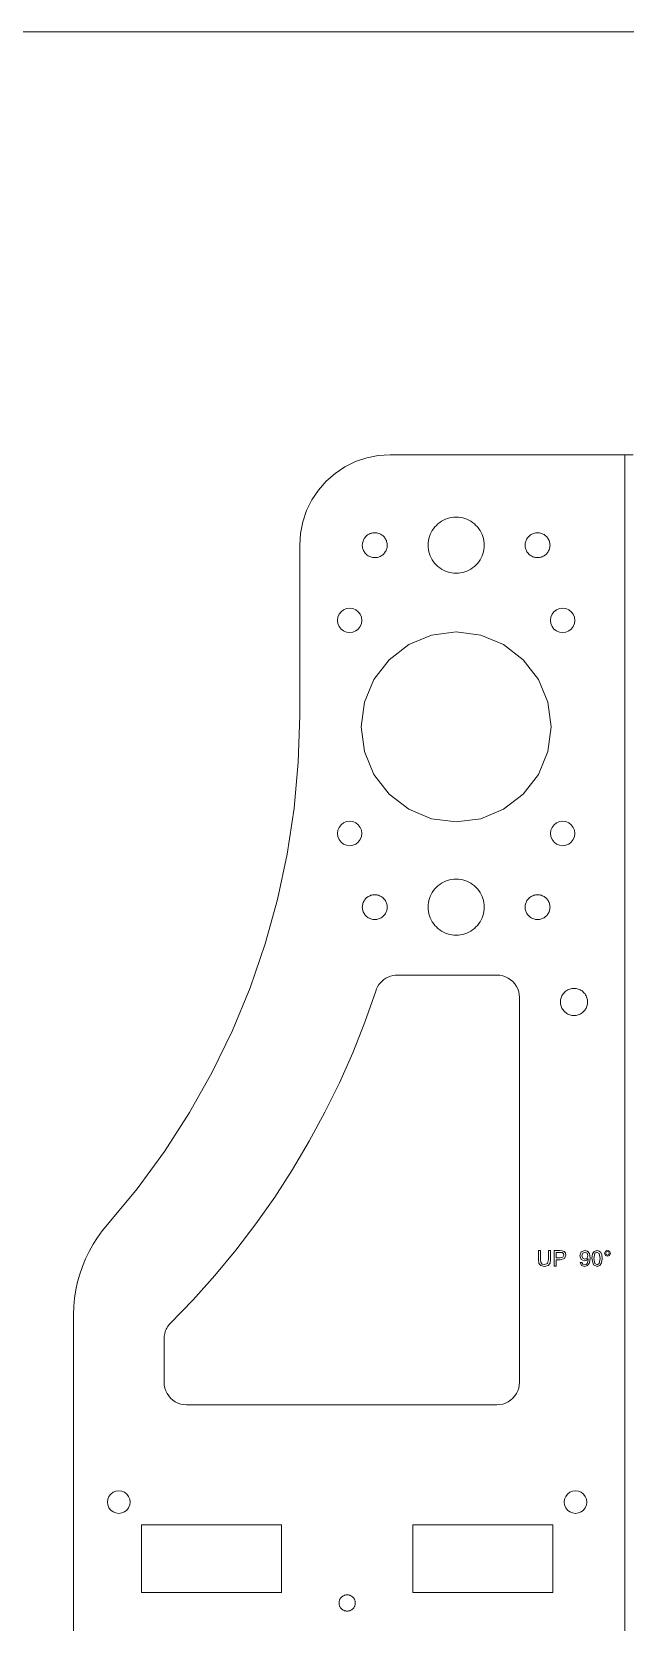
# Model space of a CAD drawing. Extents: x -144 to 2042, y -154 to 468.
# Drawn here: x 730.7 to 862, y 116.1 to 467.7 of the extents above; entities that cross this region are included whole.
import ezdxf

# ---------------------------------------------------------------- set-up
doc = ezdxf.new("R2010")
doc.units = 0
doc.layers.add('Layer0', color=7, linetype='BYLAYER', lineweight=5)
doc.layers.add('MTEXT', color=7, linetype='BYLAYER', lineweight=5)

msp = doc.modelspace()

# ---------------------------------------------------------------- linework, layer by layer
at = {"layer": 'Layer0'}
for p, q in [((-143.91, 467.66), (1391.75, 467.66)), ((802.33, 372.66), (799.98, 371.5)), ((804.8, 373.5), (802.33, 372.66)), ((807.37, 374.01), (804.8, 373.5)), ((809.98, 374.18), (807.37, 374.01)), ((809.98, 374.18), (861.86, 374.18)), ((861.86, 374.18), (863.75, 374.18)), ((797.8, 370.05), (795.84, 368.33)), ((799.98, 371.5), (797.8, 370.05)), ((794.11, 366.36), (792.66, 364.18)), ((795.84, 368.33), (794.11, 366.36)), ((792.66, 364.18), (791.5, 361.84)), ((790.66, 359.36), (790.15, 356.79)), ((791.5, 361.84), (790.66, 359.36)), ((820.2, 358.57), (819.87, 358.21)), ((820.55, 358.9), (820.2, 358.57)), ((820.94, 359.2), (820.55, 358.9)), ((821.34, 359.47), (820.94, 359.2)), ((821.76, 359.71), (821.34, 359.47)), ((822.21, 359.91), (821.76, 359.71)), ((822.66, 360.08), (822.21, 359.91)), ((823.13, 360.21), (822.66, 360.08)), ((823.61, 360.31), (823.13, 360.21)), ((824.09, 360.36), (823.61, 360.31)), ((824.58, 360.38), (824.09, 360.36)), ((825.07, 360.36), (824.58, 360.38)), ((825.55, 360.31), (825.07, 360.36)), ((826.03, 360.21), (825.55, 360.31)), ((826.5, 360.08), (826.03, 360.21)), ((826.95, 359.91), (826.5, 360.08)), ((827.39, 359.71), (826.95, 359.91)), ((827.82, 359.47), (827.39, 359.71)), ((828.22, 359.2), (827.82, 359.47)), ((828.61, 358.9), (828.22, 359.2)), ((828.96, 358.57), (828.61, 358.9)), ((829.29, 358.21), (828.96, 358.57)), ((790.15, 356.79), (789.98, 354.18)), ((803.98, 355.08), (803.92, 354.88)), ((804.06, 355.28), (803.98, 355.08)), ((804.15, 355.48), (804.06, 355.28)), ((804.26, 355.67), (804.15, 355.48)), ((804.39, 355.84), (804.26, 355.67)), ((804.52, 356.01), (804.39, 355.84)), ((804.67, 356.17), (804.52, 356.01)), ((804.83, 356.31), (804.67, 356.17)), ((805.01, 356.44), (804.83, 356.31)), ((805.19, 356.56), (805.01, 356.44)), ((805.38, 356.66), (805.19, 356.56)), ((805.58, 356.74), (805.38, 356.66)), ((805.78, 356.82), (805.58, 356.74)), ((805.99, 356.87), (805.78, 356.82)), ((806.2, 356.91), (805.99, 356.87)), ((806.42, 356.93), (806.2, 356.91)), ((806.63, 356.93), (806.42, 356.93)), ((806.85, 356.92), (806.63, 356.93)), ((807.06, 356.89), (806.85, 356.92)), ((807.27, 356.85), (807.06, 356.89)), ((807.48, 356.78), (807.27, 356.85)), ((807.68, 356.7), (807.48, 356.78)), ((807.87, 356.61), (807.68, 356.7)), ((808.06, 356.5), (807.87, 356.61)), ((808.24, 356.38), (808.06, 356.5)), ((808.41, 356.24), (808.24, 356.38)), ((808.56, 356.09), (808.41, 356.24)), ((808.7, 355.93), (808.56, 356.09)), ((808.83, 355.76), (808.7, 355.93)), ((808.95, 355.58), (808.83, 355.76)), ((809.05, 355.39), (808.95, 355.58)), ((809.14, 355.19), (809.05, 355.39)), ((809.21, 354.98), (809.14, 355.19)), ((818.46, 355.15), (818.4, 354.67)), ((818.55, 355.63), (818.46, 355.15)), ((818.68, 356.1), (818.55, 355.63)), ((818.85, 356.56), (818.68, 356.1)), ((819.06, 357), (818.85, 356.56)), ((819.29, 357.42), (819.06, 357)), ((819.56, 357.83), (819.29, 357.42)), ((819.87, 358.21), (819.56, 357.83)), ((829.6, 357.83), (829.29, 358.21)), ((829.87, 357.42), (829.6, 357.83)), ((830.1, 357), (829.87, 357.42)), ((830.31, 356.56), (830.1, 357)), ((830.48, 356.1), (830.31, 356.56)), ((830.61, 355.63), (830.48, 356.1)), ((830.7, 355.15), (830.61, 355.63)), ((830.76, 354.67), (830.7, 355.15)), ((840.04, 355.24), (839.96, 355.03)), ((840.13, 355.43), (840.04, 355.24)), ((840.23, 355.62), (840.13, 355.43)), ((840.35, 355.8), (840.23, 355.62)), ((840.49, 355.97), (840.35, 355.8)), ((840.64, 356.13), (840.49, 355.97)), ((840.79, 356.28), (840.64, 356.13)), ((840.96, 356.41), (840.79, 356.28)), ((841.14, 356.53), (840.96, 356.41)), ((841.33, 356.63), (841.14, 356.53)), ((841.53, 356.72), (841.33, 356.63)), ((841.73, 356.8), (841.53, 356.72)), ((841.94, 356.86), (841.73, 356.8)), ((842.15, 356.9), (841.94, 356.86)), ((842.36, 356.93), (842.15, 356.9)), ((842.58, 356.93), (842.36, 356.93)), ((842.8, 356.93), (842.58, 356.93)), ((843.01, 356.9), (842.8, 356.93)), ((843.22, 356.86), (843.01, 356.9)), ((843.43, 356.8), (843.22, 356.86)), ((843.63, 356.72), (843.43, 356.8)), ((843.83, 356.63), (843.63, 356.72)), ((844.02, 356.53), (843.83, 356.63)), ((844.2, 356.41), (844.02, 356.53)), ((844.37, 356.28), (844.2, 356.41)), ((844.52, 356.13), (844.37, 356.28)), ((844.67, 355.97), (844.52, 356.13)), ((844.8, 355.8), (844.67, 355.97)), ((844.92, 355.62), (844.8, 355.8)), ((845.03, 355.43), (844.92, 355.62)), ((845.12, 355.24), (845.03, 355.43)), ((845.2, 355.03), (845.12, 355.24)), ((789.98, 316.47), (789.98, 354.18)), ((803.84, 354.45), (803.83, 354.24)), ((803.83, 354.24), (803.83, 354.02)), ((803.83, 354.02), (803.86, 353.81)), ((803.87, 354.67), (803.84, 354.45)), ((803.86, 353.81), (803.89, 353.59)), ((803.92, 354.88), (803.87, 354.67)), ((803.89, 353.59), (803.95, 353.38)), ((803.95, 353.38), (804.02, 353.18)), ((804.02, 353.18), (804.11, 352.98)), ((804.11, 352.98), (804.21, 352.79)), ((804.21, 352.79), (804.32, 352.61)), ((804.32, 352.61), (804.46, 352.44)), ((804.46, 352.44), (804.6, 352.28)), ((804.6, 352.28), (804.75, 352.13)), ((804.75, 352.13), (804.92, 351.99)), ((804.92, 351.99), (805.1, 351.87)), ((805.1, 351.87), (805.28, 351.76)), ((805.28, 351.76), (805.48, 351.66)), ((805.48, 351.66), (805.68, 351.59)), ((805.68, 351.59), (805.89, 351.52)), ((807.17, 351.5), (807.38, 351.55)), ((807.38, 351.55), (807.58, 351.62)), ((807.58, 351.62), (807.78, 351.71)), ((807.78, 351.71), (807.97, 351.81)), ((807.97, 351.81), (808.15, 351.93)), ((808.15, 351.93), (808.33, 352.06)), ((808.33, 352.06), (808.49, 352.2)), ((808.49, 352.2), (808.64, 352.36)), ((808.64, 352.36), (808.77, 352.53)), ((808.77, 352.53), (808.9, 352.7)), ((808.9, 352.7), (809.01, 352.89)), ((809.01, 352.89), (809.1, 353.08)), ((809.1, 353.08), (809.18, 353.28)), ((809.18, 353.28), (809.24, 353.49)), ((809.27, 354.78), (809.21, 354.98)), ((809.24, 353.49), (809.29, 353.7)), ((809.3, 354.56), (809.27, 354.78)), ((809.29, 353.7), (809.32, 353.92)), ((809.32, 354.35), (809.3, 354.56)), ((809.33, 354.13), (809.32, 354.35)), ((809.32, 353.92), (809.33, 354.13)), ((818.4, 354.67), (818.38, 354.18)), ((818.38, 354.18), (818.4, 353.7)), ((818.4, 353.7), (818.46, 353.21)), ((818.46, 353.21), (818.55, 352.74)), ((818.55, 352.74), (818.68, 352.27)), ((818.68, 352.27), (818.85, 351.81)), ((818.85, 351.81), (819.06, 351.37)), ((830.1, 351.37), (830.31, 351.81)), ((830.31, 351.81), (830.48, 352.27)), ((830.48, 352.27), (830.61, 352.74)), ((830.61, 352.74), (830.7, 353.21)), ((830.7, 353.21), (830.76, 353.7)), ((830.78, 354.18), (830.76, 354.67)), ((830.76, 353.7), (830.78, 354.18)), ((839.84, 354.4), (839.83, 354.18)), ((839.83, 354.18), (839.84, 353.97)), ((839.86, 354.61), (839.84, 354.4)), ((839.84, 353.97), (839.86, 353.75)), ((839.91, 354.83), (839.86, 354.61)), ((839.86, 353.75), (839.91, 353.54)), ((839.96, 355.03), (839.91, 354.83)), ((839.91, 353.54), (839.96, 353.33)), ((839.96, 353.33), (840.04, 353.13)), ((840.04, 353.13), (840.13, 352.94)), ((840.13, 352.94), (840.23, 352.75)), ((840.23, 352.75), (840.35, 352.57)), ((840.35, 352.57), (840.49, 352.4)), ((840.49, 352.4), (840.64, 352.24)), ((840.64, 352.24), (840.79, 352.09)), ((840.79, 352.09), (840.96, 351.96)), ((840.96, 351.96), (841.14, 351.84)), ((841.14, 351.84), (841.33, 351.73)), ((841.33, 351.73), (841.53, 351.64)), ((841.53, 351.64), (841.73, 351.57)), ((841.73, 351.57), (841.94, 351.51)), ((843.22, 351.51), (843.43, 351.57)), ((843.43, 351.57), (843.63, 351.64)), ((843.63, 351.64), (843.83, 351.73)), ((843.83, 351.73), (844.02, 351.84)), ((844.02, 351.84), (844.2, 351.96)), ((844.2, 351.96), (844.37, 352.09)), ((844.37, 352.09), (844.52, 352.24)), ((844.52, 352.24), (844.67, 352.4)), ((844.67, 352.4), (844.8, 352.57)), ((844.8, 352.57), (844.92, 352.75)), ((844.92, 352.75), (845.03, 352.94)), ((845.03, 352.94), (845.12, 353.13)), ((845.12, 353.13), (845.2, 353.33)), ((845.25, 354.83), (845.2, 355.03)), ((845.2, 353.33), (845.25, 353.54)), ((845.3, 354.61), (845.25, 354.83)), ((845.25, 353.54), (845.3, 353.75)), ((845.32, 354.4), (845.3, 354.61)), ((845.3, 353.75), (845.32, 353.97)), ((845.33, 354.18), (845.32, 354.4)), ((845.32, 353.97), (845.33, 354.18)), ((805.89, 351.52), (806.1, 351.48)), ((806.1, 351.48), (806.31, 351.45)), ((806.31, 351.45), (806.53, 351.43)), ((806.53, 351.43), (806.74, 351.44)), ((806.74, 351.44), (806.96, 351.46)), ((806.96, 351.46), (807.17, 351.5)), ((819.06, 351.37), (819.29, 350.94)), ((819.29, 350.94), (819.56, 350.54)), ((819.56, 350.54), (819.87, 350.16)), ((819.87, 350.16), (820.2, 349.8)), ((820.2, 349.8), (820.55, 349.47)), ((820.55, 349.47), (820.94, 349.17)), ((820.94, 349.17), (821.34, 348.9)), ((821.34, 348.9), (821.76, 348.66)), ((821.76, 348.66), (822.21, 348.46)), ((822.21, 348.46), (822.66, 348.29)), ((822.66, 348.29), (823.13, 348.16)), ((823.13, 348.16), (823.61, 348.06)), ((823.61, 348.06), (824.09, 348)), ((825.07, 348), (825.55, 348.06)), ((825.55, 348.06), (826.03, 348.16)), ((826.03, 348.16), (826.5, 348.29)), ((826.5, 348.29), (826.95, 348.46)), ((826.95, 348.46), (827.39, 348.66)), ((827.39, 348.66), (827.82, 348.9)), ((827.82, 348.9), (828.22, 349.17)), ((828.22, 349.17), (828.61, 349.47)), ((828.61, 349.47), (828.96, 349.8)), ((828.96, 349.8), (829.29, 350.16)), ((829.29, 350.16), (829.6, 350.54)), ((829.6, 350.54), (829.87, 350.94)), ((829.87, 350.94), (830.1, 351.37)), ((841.94, 351.51), (842.15, 351.47)), ((842.15, 351.47), (842.36, 351.44)), ((842.36, 351.44), (842.58, 351.43)), ((842.58, 351.43), (842.8, 351.44)), ((842.8, 351.44), (843.01, 351.47)), ((843.01, 351.47), (843.22, 351.51)), ((824.09, 348), (824.58, 347.98)), ((824.58, 347.98), (825.07, 348)), ((798.42, 338.27), (798.33, 337.57)), ((798.33, 337.57), (798.42, 336.87)), ((798.69, 338.92), (798.42, 338.27)), ((799.12, 339.48), (798.69, 338.92)), ((799.68, 339.91), (799.12, 339.48)), ((800.33, 340.18), (799.68, 339.91)), ((801.03, 340.27), (800.33, 340.18)), ((801.73, 340.18), (801.03, 340.27)), ((802.38, 339.91), (801.73, 340.18)), ((802.94, 339.48), (802.38, 339.91)), ((803.37, 338.92), (802.94, 339.48)), ((803.64, 338.27), (803.37, 338.92)), ((803.73, 337.57), (803.64, 338.27)), ((803.64, 336.87), (803.73, 337.57)), ((845.51, 338.27), (845.42, 337.57)), ((845.42, 337.57), (845.51, 336.87)), ((845.78, 338.92), (845.51, 338.27)), ((846.21, 339.48), (845.78, 338.92)), ((846.77, 339.91), (846.21, 339.48)), ((847.42, 340.18), (846.77, 339.91)), ((848.12, 340.27), (847.42, 340.18)), ((848.81, 340.18), (848.12, 340.27)), ((849.47, 339.91), (848.81, 340.18)), ((850.02, 339.48), (849.47, 339.91)), ((850.45, 338.92), (850.02, 339.48)), ((850.72, 338.27), (850.45, 338.92)), ((850.82, 337.57), (850.72, 338.27)), ((850.72, 336.87), (850.82, 337.57)), ((798.42, 336.87), (798.69, 336.22)), ((798.69, 336.22), (799.12, 335.66)), ((799.12, 335.66), (799.68, 335.23)), ((799.68, 335.23), (800.33, 334.96)), ((800.33, 334.96), (801.03, 334.87)), ((801.03, 334.87), (801.73, 334.96)), ((801.73, 334.96), (802.38, 335.23)), ((802.38, 335.23), (802.94, 335.66)), ((802.94, 335.66), (803.37, 336.22)), ((803.37, 336.22), (803.64, 336.87)), ((819.14, 334.3), (814.08, 332.21)), ((824.58, 335.02), (819.14, 334.3)), ((830.01, 334.3), (824.58, 335.02)), ((835.08, 332.21), (830.01, 334.3)), ((845.51, 336.87), (845.78, 336.22)), ((845.78, 336.22), (846.21, 335.66)), ((846.21, 335.66), (846.77, 335.23)), ((846.77, 335.23), (847.42, 334.96)), ((847.42, 334.96), (848.12, 334.87)), ((848.12, 334.87), (848.81, 334.96)), ((848.81, 334.96), (849.47, 335.23)), ((849.47, 335.23), (850.02, 335.66)), ((850.02, 335.66), (850.45, 336.22)), ((850.45, 336.22), (850.72, 336.87)), ((814.08, 332.21), (809.73, 328.87)), ((839.43, 328.87), (835.08, 332.21)), ((809.73, 328.87), (806.39, 324.52)), ((842.77, 324.52), (839.43, 328.87)), ((806.39, 324.52), (804.3, 319.46)), ((844.86, 319.46), (842.77, 324.52)), ((789.67, 306.24), (789.98, 316.47)), ((804.3, 319.46), (803.58, 314.02)), ((845.58, 314.02), (844.86, 319.46)), ((803.58, 314.02), (804.3, 308.59)), ((844.86, 308.59), (845.58, 314.02)), ((788.75, 296.04), (789.67, 306.24)), ((804.3, 308.59), (806.39, 303.52)), ((842.77, 303.52), (844.86, 308.59)), ((806.39, 303.52), (809.73, 299.17)), ((839.43, 299.17), (842.77, 303.52)), ((809.73, 299.17), (814.08, 295.83)), ((835.08, 295.83), (839.43, 299.17)), ((787.21, 285.92), (788.75, 296.04)), ((814.08, 295.83), (819.14, 293.74)), ((830.01, 293.74), (835.08, 295.83)), ((798.69, 291.82), (798.42, 291.17)), ((799.12, 292.38), (798.69, 291.82)), ((799.68, 292.81), (799.12, 292.38)), ((800.33, 293.08), (799.68, 292.81)), ((801.03, 293.17), (800.33, 293.08)), ((801.73, 293.08), (801.03, 293.17)), ((802.38, 292.81), (801.73, 293.08)), ((802.94, 292.38), (802.38, 292.81)), ((803.37, 291.82), (802.94, 292.38)), ((803.64, 291.17), (803.37, 291.82)), ((819.14, 293.74), (824.58, 293.02)), ((824.58, 293.02), (830.01, 293.74)), ((845.79, 291.82), (845.52, 291.17)), ((846.22, 292.38), (845.79, 291.82)), ((846.78, 292.81), (846.22, 292.38)), ((847.43, 293.08), (846.78, 292.81)), ((848.13, 293.17), (847.43, 293.08)), ((848.83, 293.08), (848.13, 293.17)), ((849.48, 292.81), (848.83, 293.08)), ((850.04, 292.38), (849.48, 292.81)), ((850.47, 291.82), (850.04, 292.38)), ((850.74, 291.17), (850.47, 291.82)), ((798.42, 291.17), (798.33, 290.47)), ((798.33, 290.47), (798.42, 289.77)), ((798.42, 289.77), (798.69, 289.12)), ((798.69, 289.12), (799.12, 288.56)), ((799.12, 288.56), (799.68, 288.13)), ((802.38, 288.13), (802.94, 288.56)), ((802.94, 288.56), (803.37, 289.12)), ((803.37, 289.12), (803.64, 289.77)), ((803.73, 290.47), (803.64, 291.17)), ((803.64, 289.77), (803.73, 290.47)), ((845.52, 291.17), (845.43, 290.47)), ((845.43, 290.47), (845.52, 289.77)), ((845.52, 289.77), (845.79, 289.12)), ((845.79, 289.12), (846.22, 288.56)), ((846.22, 288.56), (846.78, 288.13)), ((849.48, 288.13), (850.04, 288.56)), ((850.04, 288.56), (850.47, 289.12)), ((850.47, 289.12), (850.74, 289.77)), ((850.83, 290.47), (850.74, 291.17)), ((850.74, 289.77), (850.83, 290.47)), ((785.07, 275.91), (787.21, 285.92)), ((799.68, 288.13), (800.33, 287.86)), ((800.33, 287.86), (801.03, 287.77)), ((801.03, 287.77), (801.73, 287.86)), ((801.73, 287.86), (802.38, 288.13)), ((846.78, 288.13), (847.43, 287.86)), ((847.43, 287.86), (848.13, 287.77)), ((848.13, 287.77), (848.83, 287.86)), ((848.83, 287.86), (849.48, 288.13)), ((819.56, 277.83), (819.29, 277.42)), ((819.87, 278.21), (819.56, 277.83)), ((820.2, 278.57), (819.87, 278.21)), ((820.55, 278.9), (820.2, 278.57)), ((820.94, 279.2), (820.55, 278.9)), ((821.34, 279.47), (820.94, 279.2)), ((821.76, 279.71), (821.34, 279.47)), ((822.21, 279.91), (821.76, 279.71)), ((822.66, 280.08), (822.21, 279.91)), ((823.13, 280.21), (822.66, 280.08)), ((823.61, 280.31), (823.13, 280.21)), ((824.09, 280.36), (823.61, 280.31)), ((824.58, 280.38), (824.09, 280.36)), ((825.07, 280.36), (824.58, 280.38)), ((825.55, 280.31), (825.07, 280.36)), ((826.03, 280.21), (825.55, 280.31)), ((826.5, 280.08), (826.03, 280.21)), ((826.95, 279.91), (826.5, 280.08)), ((827.39, 279.71), (826.95, 279.91)), ((827.82, 279.47), (827.39, 279.71)), ((828.22, 279.2), (827.82, 279.47)), ((828.61, 278.9), (828.22, 279.2)), ((828.96, 278.57), (828.61, 278.9)), ((829.29, 278.21), (828.96, 278.57)), ((829.6, 277.83), (829.29, 278.21)), ((829.87, 277.42), (829.6, 277.83)), ((782.33, 266.05), (785.07, 275.91)), ((803.84, 274.4), (803.83, 274.18)), ((803.86, 274.61), (803.84, 274.4)), ((803.91, 274.83), (803.86, 274.61)), ((803.96, 275.03), (803.91, 274.83)), ((804.04, 275.24), (803.96, 275.03)), ((804.13, 275.43), (804.04, 275.24)), ((804.23, 275.62), (804.13, 275.43)), ((804.35, 275.8), (804.23, 275.62)), ((804.49, 275.97), (804.35, 275.8)), ((804.64, 276.13), (804.49, 275.97)), ((804.79, 276.28), (804.64, 276.13)), ((804.96, 276.41), (804.79, 276.28)), ((805.14, 276.53), (804.96, 276.41)), ((805.33, 276.63), (805.14, 276.53)), ((805.53, 276.72), (805.33, 276.63)), ((805.73, 276.8), (805.53, 276.72)), ((805.94, 276.86), (805.73, 276.8)), ((806.15, 276.9), (805.94, 276.86)), ((806.36, 276.93), (806.15, 276.9)), ((806.58, 276.93), (806.36, 276.93)), ((806.8, 276.93), (806.58, 276.93)), ((807.01, 276.9), (806.8, 276.93)), ((807.22, 276.86), (807.01, 276.9)), ((807.43, 276.8), (807.22, 276.86)), ((807.63, 276.72), (807.43, 276.8)), ((807.83, 276.63), (807.63, 276.72)), ((808.02, 276.53), (807.83, 276.63)), ((808.2, 276.41), (808.02, 276.53)), ((808.37, 276.28), (808.2, 276.41)), ((808.52, 276.13), (808.37, 276.28)), ((808.67, 275.97), (808.52, 276.13)), ((808.8, 275.8), (808.67, 275.97)), ((808.92, 275.62), (808.8, 275.8)), ((809.03, 275.43), (808.92, 275.62)), ((809.12, 275.24), (809.03, 275.43)), ((809.2, 275.03), (809.12, 275.24)), ((809.25, 274.83), (809.2, 275.03)), ((809.3, 274.61), (809.25, 274.83)), ((809.32, 274.4), (809.3, 274.61)), ((809.33, 274.18), (809.32, 274.4)), ((818.4, 274.67), (818.38, 274.18)), ((818.46, 275.15), (818.4, 274.67)), ((818.55, 275.63), (818.46, 275.15)), ((818.68, 276.1), (818.55, 275.63)), ((818.85, 276.56), (818.68, 276.1)), ((819.06, 277), (818.85, 276.56)), ((819.29, 277.42), (819.06, 277)), ((830.1, 277), (829.87, 277.42)), ((830.31, 276.56), (830.1, 277)), ((830.48, 276.1), (830.31, 276.56)), ((830.61, 275.63), (830.48, 276.1)), ((830.7, 275.15), (830.61, 275.63)), ((830.76, 274.67), (830.7, 275.15)), ((830.78, 274.18), (830.76, 274.67)), ((839.84, 274.4), (839.83, 274.18)), ((839.86, 274.61), (839.84, 274.4)), ((839.91, 274.83), (839.86, 274.61)), ((839.96, 275.03), (839.91, 274.83)), ((840.04, 275.24), (839.96, 275.03)), ((840.13, 275.43), (840.04, 275.24)), ((840.23, 275.62), (840.13, 275.43)), ((840.35, 275.8), (840.23, 275.62)), ((840.49, 275.97), (840.35, 275.8)), ((840.64, 276.13), (840.49, 275.97)), ((840.79, 276.28), (840.64, 276.13)), ((840.96, 276.41), (840.79, 276.28)), ((841.14, 276.53), (840.96, 276.41)), ((841.33, 276.63), (841.14, 276.53)), ((841.53, 276.72), (841.33, 276.63)), ((841.73, 276.8), (841.53, 276.72)), ((841.94, 276.86), (841.73, 276.8)), ((842.15, 276.9), (841.94, 276.86)), ((842.36, 276.93), (842.15, 276.9)), ((842.58, 276.93), (842.36, 276.93)), ((842.8, 276.93), (842.58, 276.93)), ((843.01, 276.9), (842.8, 276.93)), ((843.22, 276.86), (843.01, 276.9)), ((843.43, 276.8), (843.22, 276.86)), ((843.63, 276.72), (843.43, 276.8)), ((843.83, 276.63), (843.63, 276.72)), ((844.02, 276.53), (843.83, 276.63)), ((844.2, 276.41), (844.02, 276.53)), ((844.37, 276.28), (844.2, 276.41)), ((844.52, 276.13), (844.37, 276.28)), ((844.67, 275.97), (844.52, 276.13)), ((844.8, 275.8), (844.67, 275.97)), ((844.92, 275.62), (844.8, 275.8)), ((845.03, 275.43), (844.92, 275.62)), ((845.12, 275.24), (845.03, 275.43)), ((845.2, 275.03), (845.12, 275.24)), ((845.25, 274.83), (845.2, 275.03)), ((845.3, 274.61), (845.25, 274.83)), ((845.32, 274.4), (845.3, 274.61)), ((845.33, 274.18), (845.32, 274.4)), ((803.83, 274.18), (803.84, 273.97)), ((803.84, 273.97), (803.86, 273.75)), ((803.86, 273.75), (803.91, 273.54)), ((803.91, 273.54), (803.96, 273.33)), ((803.96, 273.33), (804.04, 273.13)), ((804.04, 273.13), (804.13, 272.94)), ((804.13, 272.94), (804.23, 272.75)), ((804.23, 272.75), (804.35, 272.57)), ((804.35, 272.57), (804.49, 272.4)), ((804.49, 272.4), (804.64, 272.24)), ((804.64, 272.24), (804.79, 272.09)), ((804.79, 272.09), (804.96, 271.96)), ((804.96, 271.96), (805.14, 271.84)), ((805.14, 271.84), (805.33, 271.73)), ((805.33, 271.73), (805.53, 271.64)), ((805.53, 271.64), (805.73, 271.57)), ((805.73, 271.57), (805.94, 271.51)), ((805.94, 271.51), (806.15, 271.47)), ((806.15, 271.47), (806.36, 271.44)), ((806.36, 271.44), (806.58, 271.43)), ((806.58, 271.43), (806.8, 271.44)), ((806.8, 271.44), (807.01, 271.47)), ((807.01, 271.47), (807.22, 271.51)), ((807.22, 271.51), (807.43, 271.57)), ((807.43, 271.57), (807.63, 271.64)), ((807.63, 271.64), (807.83, 271.73)), ((807.83, 271.73), (808.02, 271.84)), ((808.02, 271.84), (808.2, 271.96)), ((808.2, 271.96), (808.37, 272.09)), ((808.37, 272.09), (808.52, 272.24)), ((808.52, 272.24), (808.67, 272.4)), ((808.67, 272.4), (808.8, 272.57)), ((808.8, 272.57), (808.92, 272.75)), ((808.92, 272.75), (809.03, 272.94)), ((809.03, 272.94), (809.12, 273.13)), ((809.12, 273.13), (809.2, 273.33)), ((809.2, 273.33), (809.25, 273.54)), ((809.25, 273.54), (809.3, 273.75)), ((809.3, 273.75), (809.32, 273.97)), ((809.32, 273.97), (809.33, 274.18)), ((818.38, 274.18), (818.4, 273.7)), ((818.4, 273.7), (818.46, 273.21)), ((818.46, 273.21), (818.55, 272.74)), ((818.55, 272.74), (818.68, 272.27)), ((818.68, 272.27), (818.85, 271.81)), ((818.85, 271.81), (819.06, 271.37)), ((819.06, 271.37), (819.29, 270.94)), ((819.29, 270.94), (819.56, 270.54)), ((829.6, 270.54), (829.87, 270.94)), ((829.87, 270.94), (830.1, 271.37)), ((830.1, 271.37), (830.31, 271.81)), ((830.31, 271.81), (830.48, 272.27)), ((830.48, 272.27), (830.61, 272.74)), ((830.61, 272.74), (830.7, 273.21)), ((830.7, 273.21), (830.76, 273.7)), ((830.76, 273.7), (830.78, 274.18)), ((839.83, 274.18), (839.84, 273.97)), ((839.84, 273.97), (839.86, 273.75)), ((839.86, 273.75), (839.91, 273.54)), ((839.91, 273.54), (839.96, 273.33)), ((839.96, 273.33), (840.04, 273.13)), ((840.04, 273.13), (840.13, 272.94)), ((840.13, 272.94), (840.23, 272.75)), ((840.23, 272.75), (840.35, 272.57)), ((840.35, 272.57), (840.49, 272.4)), ((840.49, 272.4), (840.64, 272.24)), ((840.64, 272.24), (840.79, 272.09)), ((840.79, 272.09), (840.96, 271.96)), ((840.96, 271.96), (841.14, 271.84)), ((841.14, 271.84), (841.33, 271.73)), ((841.33, 271.73), (841.53, 271.64)), ((841.53, 271.64), (841.73, 271.57)), ((841.73, 271.57), (841.94, 271.51)), ((841.94, 271.51), (842.15, 271.47)), ((842.15, 271.47), (842.36, 271.44)), ((842.36, 271.44), (842.58, 271.43)), ((842.58, 271.43), (842.8, 271.44)), ((842.8, 271.44), (843.01, 271.47)), ((843.01, 271.47), (843.22, 271.51)), ((843.22, 271.51), (843.43, 271.57)), ((843.43, 271.57), (843.63, 271.64)), ((843.63, 271.64), (843.83, 271.73)), ((843.83, 271.73), (844.02, 271.84)), ((844.02, 271.84), (844.2, 271.96)), ((844.2, 271.96), (844.37, 272.09)), ((844.37, 272.09), (844.52, 272.24)), ((844.52, 272.24), (844.67, 272.4)), ((844.67, 272.4), (844.8, 272.57)), ((844.8, 272.57), (844.92, 272.75)), ((844.92, 272.75), (845.03, 272.94)), ((845.03, 272.94), (845.12, 273.13)), ((845.12, 273.13), (845.2, 273.33)), ((845.2, 273.33), (845.25, 273.54)), ((845.25, 273.54), (845.3, 273.75)), ((845.3, 273.75), (845.32, 273.97)), ((845.32, 273.97), (845.33, 274.18)), ((819.56, 270.54), (819.87, 270.16)), ((819.87, 270.16), (820.2, 269.8)), ((820.2, 269.8), (820.55, 269.47)), ((820.55, 269.47), (820.94, 269.17)), ((820.94, 269.17), (821.34, 268.9)), ((821.34, 268.9), (821.76, 268.66)), ((821.76, 268.66), (822.21, 268.46)), ((822.21, 268.46), (822.66, 268.29)), ((822.66, 268.29), (823.13, 268.16)), ((823.13, 268.16), (823.61, 268.06)), ((823.61, 268.06), (824.09, 268)), ((824.09, 268), (824.58, 267.98)), ((824.58, 267.98), (825.07, 268)), ((825.07, 268), (825.55, 268.06)), ((825.55, 268.06), (826.03, 268.16)), ((826.03, 268.16), (826.5, 268.29)), ((826.5, 268.29), (826.95, 268.46)), ((826.95, 268.46), (827.39, 268.66)), ((827.39, 268.66), (827.82, 268.9)), ((827.82, 268.9), (828.22, 269.17)), ((828.22, 269.17), (828.61, 269.47)), ((828.61, 269.47), (828.96, 269.8)), ((828.96, 269.8), (829.29, 270.16)), ((829.29, 270.16), (829.6, 270.54)), ((779, 256.37), (782.33, 266.05)), ((807.5, 257.05), (807.22, 256.6)), ((807.83, 257.47), (807.5, 257.05)), ((808.2, 257.85), (807.83, 257.47)), ((808.61, 258.19), (808.2, 257.85)), ((809.06, 258.49), (808.61, 258.19)), ((809.53, 258.74), (809.06, 258.49)), ((810.03, 258.93), (809.53, 258.74)), ((810.54, 259.07), (810.03, 258.93)), ((811.07, 259.16), (810.54, 259.07)), ((811.6, 259.18), (811.07, 259.16)), ((833.58, 259.18), (811.6, 259.18)), ((834.23, 259.14), (833.58, 259.18)), ((834.87, 259.01), (834.23, 259.14)), ((835.49, 258.8), (834.87, 259.01)), ((836.08, 258.51), (835.49, 258.8)), ((836.62, 258.15), (836.08, 258.51)), ((837.12, 257.72), (836.62, 258.15)), ((837.55, 257.23), (837.12, 257.72)), ((837.91, 256.68), (837.55, 257.23)), ((838.2, 256.1), (837.91, 256.68)), ((775.09, 246.9), (779, 256.37)), ((804.39, 248.77), (806.81, 255.62)), ((806.99, 256.12), (806.81, 255.62)), ((807.22, 256.6), (806.99, 256.12)), ((838.41, 255.48), (838.2, 256.1)), ((838.54, 254.84), (838.41, 255.48)), ((838.58, 254.18), (838.54, 254.84)), ((838.58, 169.18), (838.58, 254.18)), ((847.65, 253.46), (847.64, 253.23)), ((847.64, 253.23), (847.65, 252.99)), ((847.68, 253.7), (847.65, 253.46)), ((847.72, 253.93), (847.68, 253.7)), ((847.79, 254.16), (847.72, 253.93)), ((847.87, 254.38), (847.79, 254.16)), ((847.97, 254.59), (847.87, 254.38)), ((848.08, 254.8), (847.97, 254.59)), ((848.21, 254.99), (848.08, 254.8)), ((848.36, 255.18), (848.21, 254.99)), ((848.52, 255.35), (848.36, 255.18)), ((848.69, 255.51), (848.52, 255.35)), ((848.88, 255.66), (848.69, 255.51)), ((849.07, 255.79), (848.88, 255.66)), ((849.28, 255.9), (849.07, 255.79)), ((849.49, 256), (849.28, 255.9)), ((849.71, 256.08), (849.49, 256)), ((849.94, 256.15), (849.71, 256.08)), ((850.17, 256.19), (849.94, 256.15)), ((850.41, 256.22), (850.17, 256.19)), ((850.64, 256.23), (850.41, 256.22)), ((850.88, 256.22), (850.64, 256.23)), ((851.11, 256.19), (850.88, 256.22)), ((851.34, 256.15), (851.11, 256.19)), ((851.57, 256.08), (851.34, 256.15)), ((851.79, 256), (851.57, 256.08)), ((852, 255.9), (851.79, 256)), ((852.21, 255.79), (852, 255.9)), ((852.41, 255.66), (852.21, 255.79)), ((852.59, 255.51), (852.41, 255.66)), ((852.76, 255.35), (852.59, 255.51)), ((852.92, 255.18), (852.76, 255.35)), ((853.07, 254.99), (852.92, 255.18)), ((853.2, 254.8), (853.07, 254.99)), ((853.31, 254.59), (853.2, 254.8)), ((853.41, 254.38), (853.31, 254.59)), ((853.5, 254.16), (853.41, 254.38)), ((853.56, 253.93), (853.5, 254.16)), ((853.61, 253.7), (853.56, 253.93)), ((853.63, 253.46), (853.61, 253.7)), ((853.64, 253.23), (853.63, 253.46)), ((853.63, 252.99), (853.64, 253.23)), ((847.65, 252.99), (847.68, 252.76)), ((847.68, 252.76), (847.72, 252.53)), ((847.72, 252.53), (847.79, 252.3)), ((847.79, 252.3), (847.87, 252.08)), ((847.87, 252.08), (847.97, 251.87)), ((847.97, 251.87), (848.08, 251.66)), ((848.08, 251.66), (848.21, 251.47)), ((848.21, 251.47), (848.36, 251.28)), ((848.36, 251.28), (848.52, 251.11)), ((848.52, 251.11), (848.69, 250.95)), ((848.69, 250.95), (848.88, 250.8)), ((848.88, 250.8), (849.07, 250.67)), ((849.07, 250.67), (849.28, 250.56)), ((849.28, 250.56), (849.49, 250.46)), ((849.49, 250.46), (849.71, 250.38)), ((849.71, 250.38), (849.94, 250.31)), ((849.94, 250.31), (850.17, 250.27)), ((850.17, 250.27), (850.41, 250.24)), ((850.41, 250.24), (850.64, 250.23)), ((850.64, 250.23), (850.88, 250.24)), ((850.88, 250.24), (851.11, 250.27)), ((851.11, 250.27), (851.34, 250.31)), ((851.34, 250.31), (851.57, 250.38)), ((851.57, 250.38), (851.79, 250.46)), ((851.79, 250.46), (852, 250.56)), ((852, 250.56), (852.21, 250.67)), ((852.21, 250.67), (852.41, 250.8)), ((852.41, 250.8), (852.59, 250.95)), ((852.59, 250.95), (852.76, 251.11)), ((852.76, 251.11), (852.92, 251.28)), ((852.92, 251.28), (853.07, 251.47)), ((853.07, 251.47), (853.2, 251.66)), ((853.2, 251.66), (853.31, 251.87)), ((853.31, 251.87), (853.41, 252.08)), ((853.41, 252.08), (853.5, 252.3)), ((853.5, 252.3), (853.56, 252.53)), ((853.56, 252.53), (853.61, 252.76)), ((853.61, 252.76), (853.63, 252.99)), ((770.63, 237.69), (775.09, 246.9)), ((801.71, 242.01), (804.39, 248.77)), ((798.77, 235.37), (801.71, 242.01)), ((765.61, 228.77), (770.63, 237.69)), ((795.57, 228.85), (798.77, 235.37)), ((760.07, 220.16), (765.61, 228.77)), ((792.11, 222.46), (795.57, 228.85)), ((788.41, 216.21), (792.11, 222.46)), ((754.02, 211.91), (760.07, 220.16)), ((784.47, 210.11), (788.41, 216.21)), ((747.48, 204.03), (754.02, 211.91)), ((780.29, 204.17), (784.47, 210.11)), ((747.48, 204.03), (746.33, 202.64)), ((775.88, 198.39), (780.29, 204.17)), ((745.26, 201.18), (744.28, 199.66)), ((746.33, 202.64), (745.26, 201.18)), ((743.4, 198.09), (742.61, 196.46)), ((744.28, 199.66), (743.4, 198.09)), ((771.25, 192.8), (775.88, 198.39)), ((741.92, 194.79), (741.33, 193.08)), ((742.61, 196.46), (741.92, 194.79)), ((740.85, 191.34), (740.47, 189.58)), ((741.33, 193.08), (740.85, 191.34)), ((766.41, 187.38), (771.25, 192.8)), ((740.2, 187.79), (740.03, 185.99)), ((740.47, 189.58), (740.2, 187.79)), ((761.35, 182.17), (766.41, 187.38)), ((740.03, 185.99), (739.98, 184.18)), ((739.98, 26.18), (739.98, 184.18)), ((760.02, 179.35), (759.99, 179.04)), ((760.07, 179.67), (760.02, 179.35)), ((760.14, 179.97), (760.07, 179.67)), ((760.23, 180.28), (760.14, 179.97)), ((760.34, 180.58), (760.23, 180.28)), ((760.46, 180.87), (760.34, 180.58)), ((760.61, 181.15), (760.46, 180.87)), ((760.77, 181.42), (760.61, 181.15)), ((760.95, 181.68), (760.77, 181.42)), ((761.14, 181.93), (760.95, 181.68)), ((761.35, 182.17), (761.14, 181.93)), ((759.99, 179.04), (759.98, 178.72)), ((759.98, 178.72), (759.98, 169.18)), ((759.98, 169.18), (760.02, 168.53)), ((838.54, 168.53), (838.58, 169.18)), ((760.02, 168.53), (760.15, 167.89)), ((760.15, 167.89), (760.36, 167.27)), ((760.36, 167.27), (760.65, 166.68)), ((760.65, 166.68), (761.01, 166.14)), ((761.01, 166.14), (761.44, 165.65)), ((761.44, 165.65), (761.94, 165.22)), ((836.62, 165.22), (837.12, 165.65)), ((837.12, 165.65), (837.55, 166.14)), ((837.55, 166.14), (837.91, 166.68)), ((837.91, 166.68), (838.2, 167.27)), ((838.2, 167.27), (838.41, 167.89)), ((838.41, 167.89), (838.54, 168.53)), ((761.94, 165.22), (762.48, 164.85)), ((762.48, 164.85), (763.07, 164.56)), ((763.07, 164.56), (763.69, 164.35)), ((763.69, 164.35), (764.33, 164.23)), ((764.33, 164.23), (764.98, 164.18)), ((764.98, 164.18), (833.58, 164.18)), ((833.58, 164.18), (834.23, 164.23)), ((834.23, 164.23), (834.87, 164.35)), ((834.87, 164.35), (835.49, 164.56)), ((835.49, 164.56), (836.08, 164.85)), ((836.08, 164.85), (836.62, 165.22)), ((748.21, 144.45), (747.81, 143.93)), ((748.73, 144.85), (748.21, 144.45)), ((749.33, 145.1), (748.73, 144.85)), ((749.98, 145.18), (749.33, 145.1)), ((750.63, 145.1), (749.98, 145.18)), ((751.23, 144.85), (750.63, 145.1)), ((751.75, 144.45), (751.23, 144.85)), ((752.14, 143.93), (751.75, 144.45)), ((849.21, 144.45), (848.81, 143.93)), ((849.73, 144.85), (849.21, 144.45)), ((850.33, 145.1), (849.73, 144.85)), ((850.98, 145.18), (850.33, 145.1)), ((851.63, 145.1), (850.98, 145.18)), ((852.23, 144.85), (851.63, 145.1)), ((852.75, 144.45), (852.23, 144.85)), ((853.14, 143.93), (852.75, 144.45)), ((747.56, 143.33), (747.48, 142.68)), ((747.48, 142.68), (747.56, 142.04)), ((747.81, 143.93), (747.56, 143.33)), ((747.56, 142.04), (747.81, 141.43)), ((747.81, 141.43), (748.21, 140.92)), ((748.21, 140.92), (748.73, 140.52)), ((751.23, 140.52), (751.75, 140.92)), ((751.75, 140.92), (752.14, 141.43)), ((752.39, 143.33), (752.14, 143.93)), ((752.14, 141.43), (752.39, 142.04)), ((752.48, 142.68), (752.39, 143.33)), ((752.39, 142.04), (752.48, 142.68)), ((848.56, 143.33), (848.48, 142.68)), ((848.48, 142.68), (848.56, 142.04)), ((848.81, 143.93), (848.56, 143.33)), ((848.56, 142.04), (848.81, 141.43)), ((848.81, 141.43), (849.21, 140.92)), ((849.21, 140.92), (849.73, 140.52)), ((852.23, 140.52), (852.75, 140.92)), ((852.75, 140.92), (853.14, 141.43)), ((853.39, 143.33), (853.14, 143.93)), ((853.14, 141.43), (853.39, 142.04)), ((853.48, 142.68), (853.39, 143.33)), ((853.39, 142.04), (853.48, 142.68)), ((748.73, 140.52), (749.33, 140.27)), ((749.33, 140.27), (749.98, 140.18)), ((749.98, 140.18), (750.63, 140.27)), ((750.63, 140.27), (751.23, 140.52)), ((785.98, 137.68), (754.98, 137.68)), ((754.98, 137.68), (754.98, 122.68)), ((785.98, 122.68), (785.98, 137.68)), ((845.98, 137.68), (814.98, 137.68)), ((814.98, 137.68), (814.98, 122.68)), ((845.98, 122.68), (845.98, 137.68)), ((849.73, 140.52), (850.33, 140.27)), ((850.33, 140.27), (850.98, 140.18)), ((850.98, 140.18), (851.63, 140.27)), ((851.63, 140.27), (852.23, 140.52)), ((754.98, 122.68), (785.98, 122.68)), ((798.69, 120.53), (798.68, 120.38)), ((798.68, 120.38), (798.69, 120.24)), ((798.7, 120.67), (798.69, 120.53)), ((798.69, 120.24), (798.7, 120.1)), ((798.73, 120.8), (798.7, 120.67)), ((798.7, 120.1), (798.73, 119.96)), ((798.77, 120.94), (798.73, 120.8)), ((798.73, 119.96), (798.77, 119.83)), ((798.82, 121.07), (798.77, 120.94)), ((798.77, 119.83), (798.82, 119.7)), ((798.88, 121.2), (798.82, 121.07)), ((798.82, 119.7), (798.88, 119.57)), ((798.94, 121.32), (798.88, 121.2)), ((798.88, 119.57), (798.94, 119.44)), ((799.02, 121.44), (798.94, 121.32)), ((799.11, 121.55), (799.02, 121.44)), ((799.21, 121.66), (799.11, 121.55)), ((799.31, 121.75), (799.21, 121.66)), ((799.42, 121.84), (799.31, 121.75)), ((799.54, 121.92), (799.42, 121.84)), ((799.66, 121.99), (799.54, 121.92)), ((799.79, 122.05), (799.66, 121.99)), ((799.92, 122.1), (799.79, 122.05)), ((800.06, 122.13), (799.92, 122.1)), ((800.2, 122.16), (800.06, 122.13)), ((800.34, 122.18), (800.2, 122.16)), ((800.48, 122.18), (800.34, 122.18)), ((800.62, 122.18), (800.48, 122.18)), ((800.76, 122.16), (800.62, 122.18)), ((800.9, 122.13), (800.76, 122.16)), ((801.04, 122.1), (800.9, 122.13)), ((801.17, 122.05), (801.04, 122.1)), ((801.3, 121.99), (801.17, 122.05)), ((801.42, 121.92), (801.3, 121.99)), ((801.54, 121.84), (801.42, 121.92)), ((801.65, 121.75), (801.54, 121.84)), ((801.75, 121.66), (801.65, 121.75)), ((801.85, 121.55), (801.75, 121.66)), ((801.94, 121.44), (801.85, 121.55)), ((802.01, 121.32), (801.94, 121.44)), ((802.08, 121.2), (802.01, 121.32)), ((802.01, 119.44), (802.08, 119.57)), ((802.14, 121.07), (802.08, 121.2)), ((802.08, 119.57), (802.14, 119.7)), ((802.19, 120.94), (802.14, 121.07)), ((802.14, 119.7), (802.19, 119.83)), ((802.23, 120.8), (802.19, 120.94)), ((802.19, 119.83), (802.23, 119.96)), ((802.26, 120.67), (802.23, 120.8)), ((802.23, 119.96), (802.26, 120.1)), ((802.27, 120.53), (802.26, 120.67)), ((802.26, 120.1), (802.27, 120.24)), ((802.28, 120.38), (802.27, 120.53)), ((802.27, 120.24), (802.28, 120.38)), ((814.98, 122.68), (845.98, 122.68)), ((798.94, 119.44), (799.02, 119.33)), ((799.02, 119.33), (799.11, 119.22)), ((799.11, 119.22), (799.21, 119.11)), ((799.21, 119.11), (799.31, 119.02)), ((799.31, 119.02), (799.42, 118.93)), ((799.42, 118.93), (799.54, 118.85)), ((799.54, 118.85), (799.66, 118.78)), ((799.66, 118.78), (799.79, 118.72)), ((799.79, 118.72), (799.92, 118.67)), ((799.92, 118.67), (800.06, 118.63)), ((800.06, 118.63), (800.2, 118.61)), ((800.2, 118.61), (800.34, 118.59)), ((800.34, 118.59), (800.48, 118.58)), ((800.48, 118.58), (800.62, 118.59)), ((800.62, 118.59), (800.76, 118.61)), ((800.76, 118.61), (800.9, 118.63)), ((800.9, 118.63), (801.04, 118.67)), ((801.04, 118.67), (801.17, 118.72)), ((801.17, 118.72), (801.3, 118.78)), ((801.3, 118.78), (801.42, 118.85)), ((801.42, 118.85), (801.54, 118.93)), ((801.54, 118.93), (801.65, 119.02)), ((801.65, 119.02), (801.75, 119.11)), ((801.75, 119.11), (801.85, 119.22)), ((801.85, 119.22), (801.94, 119.33)), ((801.94, 119.33), (802.01, 119.44))]:
    msp.add_line(p, q, dxfattribs=at)
at = {"layer": 'Layer0', "color": 2, "true_color": 0xffff00}
msp.add_line((861.86, 374.18), (861.86, 24.18), dxfattribs=at)
at = {"layer": 'MTEXT'}
for p, q in [((842.76, 196.29), (842.76, 198.28)), ((842.76, 198.28), (843.22, 198.28)), ((843.22, 198.28), (843.22, 196.29)), ((845.01, 198.28), (845.47, 198.28)), ((845.01, 196.29), (845.01, 198.28)), ((845.47, 198.28), (845.47, 196.29)), ((846.23, 194.84), (846.23, 198.28)), ((846.23, 198.28), (847.53, 198.28)), ((847.56, 197.87), (846.68, 197.87)), ((846.68, 197.87), (846.68, 196.64)), ((847.53, 198.28), (848.05, 198.24)), ((847.99, 197.84), (847.56, 197.87)), ((848.28, 197.64), (847.99, 197.84)), ((848.05, 198.24), (848.47, 198.08)), ((848.2, 196.81), (848.38, 197.27)), ((848.38, 197.27), (848.28, 197.64)), ((848.47, 198.08), (848.75, 197.75)), ((848.85, 197.28), (848.57, 196.54)), ((848.75, 197.75), (848.85, 197.28)), ((851.93, 197.13), (852.24, 197.97)), ((852.23, 196.31), (851.93, 197.13)), ((852.24, 197.97), (853.02, 198.29)), ((852.58, 197.71), (852.37, 197.12)), ((852.37, 197.12), (852.57, 196.58)), ((853.07, 197.94), (852.58, 197.71)), ((853.02, 198.29), (853.63, 198.11)), ((853.53, 197.73), (853.07, 197.94)), ((853.73, 197.15), (853.53, 197.73)), ((853.54, 196.58), (853.73, 197.15)), ((853.63, 198.11), (854.05, 197.6)), ((854.05, 197.6), (854.2, 196.63)), ((854.61, 196.53), (854.73, 197.52)), ((854.73, 197.52), (855.11, 198.09)), ((855.26, 197.69), (855.04, 196.53)), ((855.11, 198.09), (855.73, 198.29)), ((855.72, 197.94), (855.26, 197.69)), ((856.22, 197.66), (855.72, 197.94)), ((855.73, 198.29), (856.22, 198.18)), ((856.22, 198.18), (856.56, 197.86)), ((856.42, 196.53), (856.22, 197.66)), ((856.56, 197.86), (856.77, 197.35)), ((856.77, 197.35), (856.85, 196.53)), ((857.38, 197.69), (857.57, 198.15)), ((857.57, 197.22), (857.38, 197.69)), ((857.57, 198.15), (858.03, 198.34)), ((858.03, 197.03), (857.57, 197.22)), ((857.75, 197.97), (857.64, 197.69)), ((857.64, 197.69), (857.75, 197.41)), ((858.03, 198.08), (857.75, 197.97)), ((857.75, 197.41), (858.03, 197.29)), ((858.03, 198.34), (858.49, 198.15)), ((858.31, 197.97), (858.03, 198.08)), ((858.03, 197.29), (858.31, 197.41)), ((858.49, 197.22), (858.03, 197.03)), ((858.43, 197.69), (858.31, 197.97)), ((858.31, 197.41), (858.43, 197.69)), ((858.49, 198.15), (858.69, 197.69)), ((858.69, 197.69), (858.49, 197.22)), ((842.89, 195.43), (842.76, 196.29)), ((843.33, 194.94), (842.89, 195.43)), ((843.22, 196.29), (843.3, 195.63)), ((843.3, 195.63), (843.59, 195.3)), ((844.12, 194.78), (843.33, 194.94)), ((843.59, 195.3), (844.08, 195.19)), ((844.08, 195.19), (844.8, 195.42)), ((844.93, 194.97), (844.12, 194.78)), ((844.8, 195.42), (845.01, 196.29)), ((845.35, 195.46), (844.93, 194.97)), ((845.47, 196.29), (845.35, 195.46)), ((846.68, 194.84), (846.23, 194.84)), ((846.68, 196.64), (847.57, 196.64)), ((847.57, 196.23), (846.68, 196.23)), ((846.68, 196.23), (846.68, 194.84)), ((847.57, 196.64), (848.2, 196.81)), ((848.57, 196.54), (847.57, 196.23)), ((852, 195.63), (852.4, 195.67)), ((852.3, 195), (852, 195.63)), ((852.95, 196), (852.23, 196.31)), ((852.96, 194.78), (852.3, 195)), ((852.4, 195.67), (852.6, 195.25)), ((852.57, 196.58), (853.06, 196.38)), ((852.6, 195.25), (852.97, 195.12)), ((853.43, 196.13), (852.95, 196)), ((853.63, 194.98), (852.96, 194.78)), ((852.97, 195.12), (853.32, 195.21)), ((853.06, 196.38), (853.54, 196.58)), ((853.32, 195.21), (853.56, 195.45)), ((853.77, 196.46), (853.43, 196.13)), ((853.56, 195.45), (853.71, 195.85)), ((854.05, 195.58), (853.63, 194.98)), ((853.71, 195.85), (853.78, 196.37)), ((853.78, 196.37), (853.77, 196.46)), ((854.2, 196.63), (854.05, 195.58)), ((854.95, 195.13), (854.61, 196.53)), ((855.73, 194.78), (854.95, 195.13)), ((855.04, 196.53), (855.24, 195.41)), ((855.24, 195.41), (855.73, 195.12)), ((855.73, 195.12), (856.22, 195.41)), ((856.36, 194.98), (855.73, 194.78)), ((856.22, 195.41), (856.42, 196.53)), ((856.73, 195.56), (856.36, 194.98)), ((856.85, 196.53), (856.73, 195.56))]:
    msp.add_line(p, q, dxfattribs=at)

doc.saveas('drawing.dxf')
